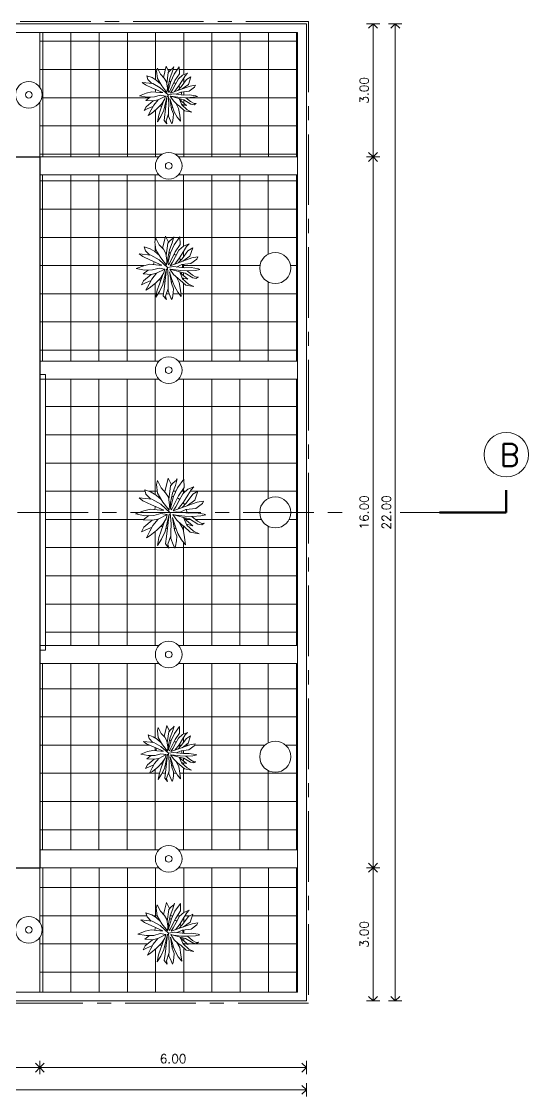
# Model space of a CAD drawing. Extents: x 1018 to 1366, y -109 to 186.
# Drawn here: x 1261.27 to 1272.69, y 58.13 to 82.33 of the extents above; entities that cross this region are included whole.
import ezdxf

# ---------------------------------------------------------------- set-up
doc = ezdxf.new("R2010")
doc.units = 0
doc.header["$LTSCALE"] = 0.5
doc.linetypes.add('CENTER', pattern=[50.8, 31.75, -6.35, 6.35, -6.35])
doc.layers.get('0').update_dxf_attribs({"linetype": 'CONTINUOUS'})
doc.layers.get('Defpoints').update_dxf_attribs({"linetype": 'CONTINUOUS'})
for name, color, linetype, lineweight in [('Acotaciones', 9, 'CONTINUOUS', 9), ('Detalles .05', 243, 'CONTINUOUS', 5), ('Detalles 01', 8, 'CONTINUOUS', 9), ('Muros vista', 253, 'CONTINUOUS', 25), ('Punta 01', 6, 'CONTINUOUS', 9), ('Punta 02', 11, 'CONTINUOUS', 20), ('Punta 05', 52, 'CONTINUOUS', 50), ('Tratamiento pisos', 251, 'CONTINUOUS', 9)]:
    doc.layers.add(name, color=color, linetype=linetype, lineweight=lineweight)
doc.styles.add('Texto 2 mm', font='simplex.shx', dxfattribs={"height": 0.2})
doc.styles.add('Texto 5 mm', font='simplex.shx', dxfattribs={"height": 0.5})
doc.dimstyles.new('Primera línea', dxfattribs={"dimscale": 0, "dimtxt": 0.2, "dimasz": 0.2, "dimexe": 0.15, "dimexo": 0, "dimgap": 0.1, "dimtad": 1, "dimzin": 4, "dimdsep": 46, "dimtxsty": 'Texto 2 mm', "dimblk": 'OPEN90', "dimcen": 2.5, "dimclrd": 256, "dimclre": 256, "dimclrt": 256, "dimadec": 0, "dimazin": 0, "dimtfac": 1, "dimtmove": 2, "dimatfit": 3, "dimldrblk": 'OPEN90', "dimfxl": 1, "dimtolj": 1, "dimtzin": 0, "dimlwd": -1, "dimlwe": -1, "dimarcsym": 0})
doc.dimstyles.new('Segunda línea', dxfattribs={"dimscale": 0, "dimtxt": 0.2, "dimasz": 0.2, "dimexe": 0.15, "dimexo": 0.5, "dimgap": 0.1, "dimtad": 1, "dimzin": 4, "dimdsep": 46, "dimtxsty": 'Texto 2 mm', "dimblk": 'OPEN90', "dimcen": 2.5, "dimclrd": 256, "dimclre": 256, "dimclrt": 256, "dimadec": 0, "dimazin": 0, "dimtfac": 1, "dimtmove": 2, "dimatfit": 3, "dimldrblk": 'OPEN90', "dimfxl": 1, "dimtolj": 1, "dimtzin": 0, "dimlwd": -1, "dimlwe": -1, "dimarcsym": 0})
pattern_1 = [(0, (203.84, -48.925), (1e-16, 0.635), []), (90, (203.84, -48.925), (-0.635, 2e-16), [])]
pattern_2 = [(0, (0, 0), (0, 0.635), []), (90, (0, 0), (-0.635, 4e-17), [])]

# ---------------------------------------------------------------- blocks, each defined once
blk = doc.blocks.new('Planta 1')
for p, q in [((-0.039, 0.64), (-0.099, 0.388)), ((0.024, 0.515), (-0.039, 0.64)), ((0.132, 0.627), (0.097, 0.506)), ((0.113, 0.595), (0.132, 0.627)), ((0.137, 0.461), (0.254, 0.622)), ((0.254, 0.622), (0.257, 0.466)), ((-0.35, 0.384), (-0.47, 0.424)), ((-0.47, 0.424), (-0.446, 0.342)), ((-0.233, 0.595), (-0.254, 0.525)), ((-0.254, 0.525), (-0.236, 0.364)), ((-0.166, 0.461), (-0.233, 0.595)), ((-0.084, 0.372), (-0.166, 0.461)), ((-0.027, 0.244), (0.009, 0.498)), ((0.009, 0.498), (0.057, 0.553)), ((0.097, 0.506), (0.041, 0.362)), ((0.057, 0.553), (0.113, 0.595)), ((0.063, 0.299), (0.137, 0.461)), ((0.257, 0.466), (0.156, 0.317)), ((0.326, 0.436), (0.233, 0.354)), ((0.438, 0.481), (0.326, 0.436)), ((0.326, 0.329), (0.387, 0.426)), ((0.387, 0.426), (0.438, 0.481)), ((0.512, 0.401), (0.416, 0.342)), ((0.456, 0.232), (0.512, 0.401)), ((-0.337, 0.252), (-0.574, 0.277)), ((-0.574, 0.277), (-0.502, 0.222)), ((-0.502, 0.222), (-0.345, 0.15)), ((-0.446, 0.342), (-0.358, 0.254)), ((-0.259, 0.329), (-0.35, 0.384)), ((-0.172, 0.158), (-0.337, 0.252)), ((-0.164, 0.246), (-0.259, 0.329)), ((-0.236, 0.364), (-0.134, 0.198)), ((-0.033, 0.287), (-0.084, 0.372)), ((-0.012, 0.145), (-0.033, 0.287)), ((0.041, 0.362), (0.004, 0.193)), ((0.004, 0.087), (0.063, 0.299)), ((0.156, 0.317), (0.026, 0.055)), ((0.164, 0.225), (0.102, 0.113)), ((0.233, 0.354), (0.164, 0.225)), ((0.246, 0.198), (0.326, 0.329)), ((0.416, 0.342), (0.297, 0.18)), ((0.315, 0.131), (0.456, 0.232)), ((0.616, 0.217), (0.496, 0.195)), ((0.597, 0.173), (0.616, 0.217)), ((-0.483, 0.039), (-0.637, -0.021)), ((-0.361, 0.068), (-0.483, 0.039)), ((-0.177, 0.051), (-0.361, 0.068)), ((-0.345, 0.15), (-0.116, 0.05)), ((-0.116, 0.05), (-0.177, 0.051)), ((0.002, 0.002), (-0.172, 0.158)), ((-0.134, 0.198), (-0.021, 0.051)), ((-0.021, 0.051), (-0.012, 0.145)), ((0.002, 0.002), (0.121, 0.019)), ((0.017, -0.2), (0.002, 0.002)), ((0.004, 0.193), (0.004, 0.087)), ((0.026, 0.055), (0.004, 0.087)), ((0.102, 0.113), (0.058, 0.039)), ((0.257, 0.111), (0.058, 0.039)), ((0.121, 0.019), (0.347, -0.006)), ((0.149, 0.072), (0.246, 0.198)), ((0.182, 0.012), (0.291, 0.061)), ((0.297, 0.18), (0.22, 0.096)), ((0.496, 0.195), (0.257, 0.111)), ((0.291, 0.061), (0.475, 0.081)), ((0.475, 0.081), (0.597, 0.173)), ((-0.637, -0.021), (-0.464, -0.053)), ((-0.394, -0.051), (-0.496, -0.128)), ((-0.496, -0.128), (-0.331, -0.138)), ((-0.331, -0.138), (-0.486, -0.267)), ((-0.464, -0.053), (-0.302, -0.048)), ((-0.331, -0.138), (-0.22, -0.115)), ((-0.22, -0.115), (-0.318, -0.232)), ((-0.302, -0.048), (-0.172, -0.011)), ((-0.053, -0.03), (-0.22, -0.115)), ((-0.172, -0.011), (-0.053, -0.03)), ((-0.097, -0.141), (-0.164, -0.334)), ((-0.142, -0.212), (-0.076, -0.108)), ((-0.092, -0.346), (-0.019, -0.022)), ((-0.076, -0.108), (-0.053, -0.03)), ((-0.068, -0.438), (-0.019, -0.022)), ((0.043, -0.084), (0.081, -0.319)), ((0.084, -0.22), (0.043, -0.084)), ((0.051, -0.031), (0.249, -0.086)), ((0.124, -0.138), (0.051, -0.031)), ((0.27, -0.061), (0.062, -0.034)), ((0.209, -0.215), (0.124, -0.138)), ((0.174, -0.184), (0.238, -0.304)), ((0.249, -0.086), (0.307, -0.227)), ((0.358, -0.113), (0.249, -0.086)), ((0.257, -0.103), (0.416, -0.237)), ((0.414, -0.066), (0.27, -0.061)), ((0.347, -0.006), (0.48, -0.001)), ((0.512, -0.207), (0.358, -0.113)), ((0.401, -0.065), (0.507, -0.153)), ((0.566, -0.056), (0.414, -0.066)), ((0.48, -0.001), (0.627, -0.023)), ((0.507, -0.153), (0.584, -0.195)), ((0.659, -0.036), (0.566, -0.056)), ((0.584, -0.195), (0.629, -0.192)), ((0.629, -0.192), (0.584, -0.222)), ((0.627, -0.023), (0.659, -0.036)), ((-0.486, -0.267), (-0.528, -0.349)), ((-0.528, -0.349), (-0.462, -0.317)), ((-0.462, -0.317), (-0.334, -0.262)), ((-0.374, -0.336), (-0.438, -0.461)), ((-0.318, -0.232), (-0.374, -0.336)), ((-0.369, -0.416), (-0.246, -0.317)), ((-0.246, -0.317), (-0.142, -0.212)), ((-0.164, -0.334), (-0.206, -0.458)), ((-0.161, -0.483), (-0.092, -0.346)), ((0.012, -0.475), (0.015, -0.354)), ((0.015, -0.354), (0.017, -0.2)), ((0.081, -0.319), (0.121, -0.428)), ((0.11, -0.294), (0.084, -0.22)), ((0.14, -0.379), (0.11, -0.294)), ((0.209, -0.5), (0.14, -0.379)), ((0.259, -0.254), (0.209, -0.215)), ((0.238, -0.304), (0.265, -0.456)), ((0.371, -0.356), (0.259, -0.254)), ((0.416, -0.237), (0.299, -0.208)), ((0.307, -0.227), (0.43, -0.336)), ((0.536, -0.386), (0.371, -0.356)), ((0.43, -0.336), (0.536, -0.386)), ((0.584, -0.222), (0.512, -0.207)), ((-0.438, -0.461), (-0.369, -0.416)), ((-0.206, -0.458), (-0.233, -0.6)), ((-0.233, -0.6), (-0.161, -0.483)), ((-0.086, -0.572), (-0.068, -0.438)), ((-0.023, -0.649), (-0.086, -0.572)), ((0.013, -0.425), (-0.041, -0.58)), ((-0.041, -0.58), (-0.023, -0.649)), ((0.057, -0.582), (0.012, -0.475)), ((0.084, -0.649), (0.057, -0.582)), ((0.116, -0.515), (0.1, -0.617)), ((0.121, -0.428), (0.116, -0.515)), ((0.281, -0.59), (0.209, -0.5)), ((0.265, -0.456), (0.281, -0.59)), ((0.1, -0.617), (0.084, -0.649))]:
    blk.add_line(p, q)
at = {"layer": 'Detalles .05'}
for start, end in [(125.0386, 125.0807), (79.6774, 86.207), (55.7777, 65.1238), (157.2574, 168.4231), (29.6412, 39.1255), (359.4429, 11.7162), (335.4998, 341.0401), (233.5733, 240.8096), (253.2847, 258.683), (283.2227, 289.1148), (309.5647, 313.1025)]:
    blk.add_arc((0.008, 0.001), 0.3, start, end, dxfattribs=at)
blk = doc.blocks.new('_Open90')
at = {"color": 0, "linetype": 'ByBlock', "lineweight": -2}
for p, q in [((0, 0), (-1, 0)), ((-0.5, 0.5), (0, 0)), ((0, 0), (-0.5, -0.5))]:
    blk.add_line(p, q, dxfattribs=at)
blk = doc.blocks.new('*D74')
at = {"layer": 'Acotaciones', "transparency": 16777216}
for p, q in [((1225.686, 58.93), (1225.686, 58.63)), ((1261.686, 58.93), (1261.686, 58.63)), ((1225.886, 58.78), (1261.486, 58.78))]:
    blk.add_line(p, q, dxfattribs=at)
at = {"layer": 'Defpoints', "color": 0, "transparency": 16777216}
for p in [(1225.686, 58.93), (1261.686, 58.93), (1261.686, 58.78)]:
    blk.add_point(p, dxfattribs=at)
at = {"layer": 'Acotaciones', "transparency": 16777216, "xscale": 0.2, "yscale": 0.2, "zscale": 0.2, "rotation": 180}
blk.add_blockref('_Open90', (1225.686, 58.78), dxfattribs=at)
at = {"layer": 'Acotaciones', "transparency": 16777216, "xscale": 0.2, "yscale": 0.2, "zscale": 0.2}
blk.add_blockref('_Open90', (1261.686, 58.78), dxfattribs=at)
at = {"layer": 'Acotaciones', "transparency": 16777216, "insert": (1243.686, 58.98), "char_height": 0.2, "attachment_point": 5, "style": 'Texto 2 mm'}
blk.add_mtext('\\A1;36.00', dxfattribs=at)
blk = doc.blocks.new('*D75')
at = {"layer": 'Acotaciones', "transparency": 16777216}
for p, q in [((1261.686, 58.93), (1261.686, 58.63)), ((1267.686, 58.93), (1267.686, 58.63)), ((1261.886, 58.78), (1267.486, 58.78))]:
    blk.add_line(p, q, dxfattribs=at)
at = {"layer": 'Defpoints', "color": 0, "transparency": 16777216}
for p in [(1261.686, 58.93), (1267.686, 58.93), (1267.686, 58.78)]:
    blk.add_point(p, dxfattribs=at)
at = {"layer": 'Acotaciones', "transparency": 16777216, "xscale": 0.2, "yscale": 0.2, "zscale": 0.2, "rotation": 180}
blk.add_blockref('_Open90', (1261.686, 58.78), dxfattribs=at)
at = {"layer": 'Acotaciones', "transparency": 16777216, "xscale": 0.2, "yscale": 0.2, "zscale": 0.2}
blk.add_blockref('_Open90', (1267.686, 58.78), dxfattribs=at)
at = {"layer": 'Acotaciones', "transparency": 16777216, "insert": (1264.686, 58.98), "char_height": 0.2, "attachment_point": 5, "style": 'Texto 2 mm'}
blk.add_mtext('\\A1;6.00', dxfattribs=at)
blk = doc.blocks.new('*D76')
at = {"layer": 'Acotaciones', "transparency": 16777216}
for p, q in [((1269.036, 63.28), (1269.336, 63.28)), ((1269.186, 60.48), (1269.186, 63.08)), ((1269.036, 60.28), (1269.336, 60.28))]:
    blk.add_line(p, q, dxfattribs=at)
at = {"layer": 'Defpoints', "color": 0, "transparency": 16777216}
for p in [(1269.036, 63.28), (1269.186, 63.28), (1269.036, 60.28)]:
    blk.add_point(p, dxfattribs=at)
at = {"layer": 'Acotaciones', "transparency": 16777216, "xscale": 0.2, "yscale": 0.2, "zscale": 0.2}
for p, rotation in [((1269.186, 63.28), 90), ((1269.186, 60.28), 270)]:
    blk.add_blockref('_Open90', p, dxfattribs=dict(at, rotation=rotation))
at = {"layer": 'Acotaciones', "transparency": 16777216, "insert": (1268.986, 61.78), "char_height": 0.2, "attachment_point": 5, "rotation": 90, "style": 'Texto 2 mm'}
blk.add_mtext('\\A1;3.00', dxfattribs=at)
blk = doc.blocks.new('*D77')
at = {"layer": 'Acotaciones', "transparency": 16777216}
for p, q in [((1269.036, 79.28), (1269.336, 79.28)), ((1269.186, 63.48), (1269.186, 79.08)), ((1269.036, 63.28), (1269.336, 63.28))]:
    blk.add_line(p, q, dxfattribs=at)
at = {"layer": 'Defpoints', "color": 0, "transparency": 16777216}
for p in [(1269.036, 79.28), (1269.186, 79.28), (1269.036, 63.28)]:
    blk.add_point(p, dxfattribs=at)
at = {"layer": 'Acotaciones', "transparency": 16777216, "xscale": 0.2, "yscale": 0.2, "zscale": 0.2}
for p, rotation in [((1269.186, 79.28), 90), ((1269.186, 63.28), 270)]:
    blk.add_blockref('_Open90', p, dxfattribs=dict(at, rotation=rotation))
at = {"layer": 'Acotaciones', "transparency": 16777216, "insert": (1268.986, 71.28), "char_height": 0.2, "attachment_point": 5, "rotation": 90, "style": 'Texto 2 mm'}
blk.add_mtext('\\A1;16.00', dxfattribs=at)
blk = doc.blocks.new('*D78')
at = {"layer": 'Acotaciones', "transparency": 16777216}
for p, q in [((1269.036, 82.28), (1269.336, 82.28)), ((1269.186, 79.48), (1269.186, 82.08)), ((1269.036, 79.28), (1269.336, 79.28))]:
    blk.add_line(p, q, dxfattribs=at)
at = {"layer": 'Defpoints', "color": 0, "transparency": 16777216}
for p in [(1269.036, 82.28), (1269.186, 82.28), (1269.036, 79.28)]:
    blk.add_point(p, dxfattribs=at)
at = {"layer": 'Acotaciones', "transparency": 16777216, "xscale": 0.2, "yscale": 0.2, "zscale": 0.2}
for p, rotation in [((1269.186, 82.28), 90), ((1269.186, 79.28), 270)]:
    blk.add_blockref('_Open90', p, dxfattribs=dict(at, rotation=rotation))
at = {"layer": 'Acotaciones', "transparency": 16777216, "insert": (1268.986, 80.78), "char_height": 0.2, "attachment_point": 5, "rotation": 90, "style": 'Texto 2 mm'}
blk.add_mtext('\\A1;3.00', dxfattribs=at)
blk = doc.blocks.new('*D79')
at = {"layer": 'Acotaciones', "transparency": 16777216}
for p, q in [((1269.536, 82.28), (1269.836, 82.28)), ((1269.686, 60.48), (1269.686, 82.08)), ((1269.536, 60.28), (1269.836, 60.28))]:
    blk.add_line(p, q, dxfattribs=at)
at = {"layer": 'Defpoints', "color": 0, "transparency": 16777216}
for p in [(1269.036, 82.28), (1269.686, 82.28), (1269.036, 60.28)]:
    blk.add_point(p, dxfattribs=at)
at = {"layer": 'Acotaciones', "transparency": 16777216, "xscale": 0.2, "yscale": 0.2, "zscale": 0.2}
for p, rotation in [((1269.686, 82.28), 90), ((1269.686, 60.28), 270)]:
    blk.add_blockref('_Open90', p, dxfattribs=dict(at, rotation=rotation))
at = {"layer": 'Acotaciones', "transparency": 16777216, "insert": (1269.486, 71.28), "char_height": 0.2, "attachment_point": 5, "rotation": 90, "style": 'Texto 2 mm'}
blk.add_mtext('\\A1;22.00', dxfattribs=at)
blk = doc.blocks.new('*D80')
at = {"layer": 'Acotaciones', "transparency": 16777216}
for p, q in [((1225.686, 58.43), (1225.686, 58.13)), ((1267.686, 58.43), (1267.686, 58.13)), ((1225.886, 58.28), (1267.486, 58.28))]:
    blk.add_line(p, q, dxfattribs=at)
at = {"layer": 'Defpoints', "color": 0, "transparency": 16777216}
for p in [(1225.686, 58.93), (1267.686, 58.93), (1267.686, 58.28)]:
    blk.add_point(p, dxfattribs=at)
at = {"layer": 'Acotaciones', "transparency": 16777216, "xscale": 0.2, "yscale": 0.2, "zscale": 0.2, "rotation": 180}
blk.add_blockref('_Open90', (1225.686, 58.28), dxfattribs=at)
at = {"layer": 'Acotaciones', "transparency": 16777216, "xscale": 0.2, "yscale": 0.2, "zscale": 0.2}
blk.add_blockref('_Open90', (1267.686, 58.28), dxfattribs=at)
at = {"layer": 'Acotaciones', "transparency": 16777216, "insert": (1246.686, 58.48), "char_height": 0.2, "attachment_point": 5, "style": 'Texto 2 mm'}
blk.add_mtext('\\A1;42.00', dxfattribs=at)

msp = doc.modelspace()

# ---------------------------------------------------------------- hatches: boundary and pattern name
at = {"layer": 'Tratamiento pisos'}
h = msp.add_hatch(dxfattribs=at)
h.set_pattern_fill('NET,_O', color=256, scale=0.2)
h.set_pattern_definition(pattern_1)
h.paths.add_polyline_path([(1261.686, 82.08), (1261.686, 80.846, -0.147477), (1261.736, 80.68, -0.147477), (1261.686, 80.514), (1261.686, 79.28), (1264.362, 79.28, -0.447214), (1264.809, 79.28), (1267.486, 79.28), (1267.486, 82.08)])
h.paths.add_polyline_path([(1263.991, 80.96), (1264.209, 80.937), (1264.12, 81.025), (1264.096, 81.107), (1264.217, 81.067), (1264.308, 81.012), (1264.404, 80.929, -0.000184), (1264.404, 80.929), (1264.332, 81.047), (1264.313, 81.21), (1264.335, 81.28), (1264.402, 81.145), (1264.47, 81.071), (1264.531, 81.325), (1264.589, 81.208), (1264.683, 81.28), (1264.702, 81.313), (1264.667, 81.19), (1264.611, 81.045), (1264.597, 80.983, -0.028046), (1264.631, 80.979), (1264.708, 81.145), (1264.826, 81.308), (1264.828, 81.15), (1264.726, 81), (1264.705, 80.956, -0.040803), (1264.748, 80.932), (1264.804, 81.037), (1264.898, 81.12), (1265.011, 81.165), (1264.96, 81.11), (1264.898, 81.012), (1264.813, 80.871, -0.040531), (1264.84, 80.831), (1264.869, 80.862), (1264.989, 81.025), (1265.086, 81.085), (1265.03, 80.915), (1264.887, 80.813), (1265.07, 80.877), (1265.19, 80.899), (1265.172, 80.854), (1265.048, 80.762), (1264.874, 80.743, -0.053604), (1264.88, 80.679), (1264.92, 80.674), (1265.054, 80.679), (1265.201, 80.657), (1265.233, 80.644), (1265.14, 80.624), (1264.975, 80.613), (1265.08, 80.526), (1265.158, 80.484), (1265.204, 80.486), (1265.158, 80.456), (1265.086, 80.471), (1264.93, 80.566), (1264.863, 80.583, -0.024179), (1264.853, 80.556), (1264.989, 80.441), (1264.871, 80.471), (1264.879, 80.451), (1265.003, 80.341), (1265.11, 80.291), (1264.944, 80.321), (1264.831, 80.424), (1264.784, 80.461, -0.015438), (1264.77, 80.448), (1264.81, 80.374), (1264.836, 80.221), (1264.852, 80.086), (1264.78, 80.176), (1264.71, 80.299), (1264.681, 80.384), (1264.677, 80.396, -0.025715), (1264.647, 80.387), (1264.651, 80.359), (1264.692, 80.249), (1264.686, 80.161), (1264.67, 80.058), (1264.654, 80.026), (1264.627, 80.093), (1264.572, 80.223), (1264.528, 80.096), (1264.547, 80.026), (1264.482, 80.103), (1264.501, 80.239), (1264.518, 80.385, -0.023559), (1264.491, 80.392), (1264.477, 80.331), (1264.407, 80.193), (1264.335, 80.076), (1264.362, 80.219), (1264.404, 80.344), (1264.43, 80.417, -0.031585), (1264.398, 80.438), (1264.321, 80.361), (1264.198, 80.261), (1264.128, 80.216), (1264.193, 80.341), (1264.233, 80.416), (1264.104, 80.361), (1264.037, 80.329), (1264.08, 80.411), (1264.236, 80.541), (1264.069, 80.551), (1264.173, 80.629), (1264.101, 80.627), (1263.927, 80.659), (1264.083, 80.719), (1264.206, 80.749), (1264.281, 80.742, -0.048758), (1264.299, 80.798), (1264.222, 80.832), (1264.064, 80.904)], flags=16)
h = msp.add_hatch(dxfattribs=at)
h.set_pattern_fill('NET,_O', color=256, scale=0.2)
h.set_pattern_definition(pattern_2)
h.paths.add_polyline_path([(1261.686, 78.88), (1261.686, 74.68), (1264.362, 74.68, -0.447214), (1264.809, 74.68), (1267.486, 74.68), (1267.486, 78.88), (1264.809, 78.88, -0.447214), (1264.362, 78.88)])
h.paths.add_polyline_path([(1264.038, 77.26), (1264.171, 77.216), (1264.272, 77.155), (1264.377, 77.064, -0.000184), (1264.377, 77.064), (1264.298, 77.194), (1264.277, 77.373), (1264.301, 77.45), (1264.375, 77.301), (1264.45, 77.22), (1264.516, 77.5), (1264.585, 77.361), (1264.623, 77.403), (1264.685, 77.45), (1264.705, 77.486), (1264.667, 77.351), (1264.605, 77.191), (1264.59, 77.123, -0.028499), (1264.628, 77.119), (1264.629, 77.122), (1264.711, 77.301), (1264.841, 77.48), (1264.844, 77.307), (1264.732, 77.142), (1264.708, 77.093, -0.040803), (1264.755, 77.067), (1264.817, 77.183), (1264.921, 77.274), (1265.045, 77.323), (1264.988, 77.263), (1264.921, 77.155), (1264.832, 77.009), (1264.826, 77.001, -0.041407), (1264.857, 76.956), (1264.888, 76.99), (1265.021, 77.169), (1265.127, 77.235), (1265.065, 77.048), (1264.909, 76.936), (1265.11, 77.007), (1265.242, 77.031), (1265.222, 76.982), (1265.086, 76.88), (1264.894, 76.859, -0.053604), (1264.901, 76.788), (1264.944, 76.784), (1265.092, 76.789), (1265.254, 76.764), (1265.29, 76.75), (1265.186, 76.728), (1265.018, 76.717), (1265.003, 76.718), (1265.121, 76.621), (1265.207, 76.574), (1265.257, 76.577), (1265.207, 76.544), (1265.127, 76.56), (1264.956, 76.665), (1264.883, 76.683, -0.024179), (1264.871, 76.654), (1265.021, 76.527), (1264.891, 76.56), (1264.9, 76.538), (1265.036, 76.417), (1265.154, 76.362), (1264.971, 76.395), (1264.847, 76.508), (1264.795, 76.549, -0.015438), (1264.78, 76.535), (1264.823, 76.453), (1264.853, 76.285), (1264.87, 76.136), (1264.791, 76.235), (1264.714, 76.37), (1264.682, 76.464), (1264.677, 76.477, -0.025715), (1264.644, 76.468), (1264.649, 76.437), (1264.693, 76.315), (1264.688, 76.219), (1264.67, 76.106), (1264.652, 76.07), (1264.623, 76.145), (1264.572, 76.263), (1264.574, 76.319), (1264.513, 76.147), (1264.534, 76.07), (1264.463, 76.156), (1264.484, 76.304), (1264.503, 76.465, -0.023559), (1264.472, 76.473), (1264.457, 76.406), (1264.381, 76.255), (1264.301, 76.125), (1264.331, 76.282), (1264.378, 76.42), (1264.406, 76.501, -0.031585), (1264.37, 76.524), (1264.286, 76.439), (1264.15, 76.329), (1264.074, 76.28), (1264.145, 76.417), (1264.189, 76.5), (1264.047, 76.439), (1263.973, 76.403), (1264.021, 76.494), (1264.192, 76.638), (1264.009, 76.649), (1264.123, 76.734), (1264.044, 76.731), (1263.853, 76.767), (1264.024, 76.833), (1264.159, 76.866), (1264.242, 76.858, -0.048758), (1264.261, 76.92), (1264.177, 76.957), (1264.003, 77.037), (1263.923, 77.097), (1264.162, 77.072), (1264.065, 77.169)], flags=16)
h.paths.add_polyline_path([(1267.336, 76.78, -1), (1266.636, 76.78, -1)], flags=16)
h = msp.add_hatch(dxfattribs=at)
h.set_pattern_fill('NET,_O', color=256, scale=0.2)
h.set_pattern_definition(pattern_2)
h.paths.add_polyline_path([(1264.929, 72.028), (1264.932, 71.837), (1264.809, 71.655), (1264.782, 71.602, -0.040803), (1264.834, 71.573), (1264.903, 71.701), (1265.016, 71.8), (1265.153, 71.855), (1265.091, 71.788), (1265.016, 71.67), (1264.919, 71.51), (1264.912, 71.501, -0.041407), (1264.947, 71.451), (1264.981, 71.489), (1265.127, 71.685), (1265.244, 71.758), (1265.176, 71.552), (1265.003, 71.429), (1265.224, 71.507), (1265.37, 71.534), (1265.348, 71.479), (1265.198, 71.367), (1264.987, 71.344, -0.044317), (1264.994, 71.28), (1266.636, 71.28, -1), (1267.336, 71.28), (1267.486, 71.28), (1267.486, 74.28), (1264.809, 74.28, -0.447214), (1264.362, 74.28), (1261.811, 74.28), (1261.811, 71.28), (1263.937, 71.28), (1264.03, 71.316), (1264.179, 71.352), (1264.27, 71.344, -0.048758), (1264.291, 71.412), (1264.199, 71.452), (1264.007, 71.54), (1263.919, 71.607), (1264.182, 71.579), (1264.075, 71.685), (1264.046, 71.785), (1264.192, 71.737), (1264.302, 71.67), (1264.418, 71.57, -0.000184), (1264.418, 71.57), (1264.332, 71.713), (1264.309, 71.91), (1264.335, 71.994), (1264.416, 71.831), (1264.499, 71.741), (1264.572, 72.049), (1264.648, 71.896), (1264.689, 71.943), (1264.757, 71.994), (1264.779, 72.034), (1264.737, 71.885), (1264.669, 71.71), (1264.653, 71.635, -0.028499), (1264.694, 71.63), (1264.695, 71.634), (1264.786, 71.831)])
h.paths.add_polyline_path([(1263.975, 70.843), (1264.026, 70.943), (1264.215, 71.101), (1264.014, 71.113), (1264.139, 71.206), (1264.052, 71.204), (1263.842, 71.243), (1263.937, 71.28), (1261.811, 71.28), (1261.811, 68.28), (1264.362, 68.28, -0.447214), (1264.809, 68.28), (1267.486, 68.28), (1267.486, 71.28), (1267.336, 71.28, -1), (1266.636, 71.28), (1264.994, 71.28, -0.009265), (1264.994, 71.267), (1265.042, 71.261), (1265.205, 71.267), (1265.383, 71.24), (1265.422, 71.225), (1265.309, 71.201), (1265.124, 71.189), (1265.108, 71.189), (1265.237, 71.083), (1265.331, 71.031), (1265.386, 71.034), (1265.331, 70.998), (1265.244, 71.016), (1265.055, 71.131), (1264.975, 71.151, -0.024179), (1264.962, 71.118), (1265.127, 70.98), (1264.984, 71.015), (1264.994, 70.992), (1265.143, 70.858), (1265.273, 70.798), (1265.072, 70.834), (1264.935, 70.958), (1264.879, 71.003, -0.015438), (1264.862, 70.988), (1264.909, 70.898), (1264.942, 70.713), (1264.961, 70.549), (1264.874, 70.658), (1264.789, 70.807), (1264.754, 70.91), (1264.748, 70.924, -0.025715), (1264.712, 70.914), (1264.718, 70.88), (1264.767, 70.746), (1264.76, 70.64), (1264.741, 70.516), (1264.721, 70.477), (1264.689, 70.558), (1264.633, 70.689), (1264.635, 70.75), (1264.569, 70.562), (1264.591, 70.477), (1264.513, 70.571), (1264.536, 70.734), (1264.557, 70.911, -0.023559), (1264.523, 70.92), (1264.507, 70.846), (1264.423, 70.68), (1264.335, 70.537), (1264.367, 70.71), (1264.419, 70.861), (1264.45, 70.951, -0.031585), (1264.411, 70.976), (1264.319, 70.883), (1264.169, 70.761), (1264.085, 70.707), (1264.163, 70.858), (1264.211, 70.949), (1264.056, 70.883)])
h = msp.add_hatch(dxfattribs=at)
h.set_pattern_fill('NET,_O', color=256, scale=0.2)
h.set_pattern_definition(pattern_2)
h.paths.add_polyline_path([(1261.686, 63.68), (1264.362, 63.68, -0.447214), (1264.809, 63.68), (1267.486, 63.68), (1267.486, 67.88), (1264.809, 67.88, -0.447214), (1264.362, 67.88), (1261.686, 67.88)])
h.paths.add_polyline_path([(1264.02, 66.125), (1264.23, 66.103), (1264.145, 66.188), (1264.121, 66.268), (1264.238, 66.229), (1264.326, 66.176), (1264.419, 66.096, -0.000184), (1264.419, 66.096), (1264.35, 66.21), (1264.332, 66.368), (1264.352, 66.436), (1264.417, 66.305), (1264.483, 66.233), (1264.542, 66.479), (1264.603, 66.357), (1264.635, 66.394), (1264.69, 66.436), (1264.708, 66.467), (1264.674, 66.348), (1264.62, 66.208), (1264.607, 66.148, -0.028499), (1264.64, 66.144), (1264.641, 66.147), (1264.713, 66.305), (1264.828, 66.462), (1264.83, 66.309), (1264.732, 66.164), (1264.711, 66.122, -0.040803), (1264.752, 66.098), (1264.807, 66.2), (1264.898, 66.28), (1265.007, 66.324), (1264.957, 66.271), (1264.898, 66.176), (1264.82, 66.048), (1264.814, 66.041, -0.041407), (1264.842, 66.001), (1264.869, 66.031), (1264.986, 66.188), (1265.079, 66.246), (1265.025, 66.082), (1264.887, 65.983), (1265.064, 66.045), (1265.181, 66.067), (1265.163, 66.024), (1265.043, 65.934), (1264.874, 65.916, -0.053604), (1264.88, 65.853), (1264.919, 65.849), (1265.048, 65.854), (1265.191, 65.832), (1265.222, 65.82), (1265.131, 65.801), (1264.983, 65.791), (1264.971, 65.791), (1265.074, 65.706), (1265.15, 65.665), (1265.194, 65.667), (1265.15, 65.638), (1265.079, 65.653), (1264.929, 65.745), (1264.864, 65.761, -0.024179), (1264.854, 65.735), (1264.986, 65.624), (1264.872, 65.652), (1264.88, 65.633), (1264.999, 65.527), (1265.103, 65.478), (1264.942, 65.507), (1264.833, 65.607), (1264.787, 65.642, -0.015438), (1264.774, 65.63), (1264.812, 65.558), (1264.838, 65.41), (1264.854, 65.279), (1264.783, 65.367), (1264.716, 65.485), (1264.687, 65.568), (1264.683, 65.58, -0.025715), (1264.654, 65.571), (1264.659, 65.544), (1264.698, 65.437), (1264.693, 65.352), (1264.677, 65.253), (1264.661, 65.221), (1264.635, 65.287), (1264.591, 65.391), (1264.592, 65.44), (1264.539, 65.289), (1264.558, 65.221), (1264.495, 65.296), (1264.513, 65.427), (1264.53, 65.569, -0.023559), (1264.503, 65.576), (1264.49, 65.517), (1264.423, 65.384), (1264.352, 65.27), (1264.378, 65.408), (1264.42, 65.529), (1264.445, 65.601, -0.031585), (1264.414, 65.621), (1264.339, 65.546), (1264.22, 65.449), (1264.152, 65.406), (1264.215, 65.527), (1264.254, 65.599), (1264.129, 65.546), (1264.064, 65.515), (1264.106, 65.595), (1264.256, 65.721), (1264.095, 65.73), (1264.195, 65.805), (1264.127, 65.803), (1263.958, 65.834), (1264.108, 65.893), (1264.228, 65.922), (1264.301, 65.915, -0.048758), (1264.317, 65.969), (1264.243, 66.002), (1264.09, 66.072)], flags=16)
h.paths.add_polyline_path([(1267.336, 65.78, -1), (1266.636, 65.78, -1)], flags=16)
h = msp.add_hatch(dxfattribs=at)
h.set_pattern_fill('NET,_O', color=256, scale=0.2)
h.set_pattern_definition(pattern_1)
h.paths.add_polyline_path([(1261.686, 63.28), (1261.686, 62.046, -0.147477), (1261.736, 61.88, -0.147477), (1261.686, 61.714), (1261.686, 60.48), (1267.486, 60.48), (1267.486, 63.28), (1264.809, 63.28, -0.447214), (1264.362, 63.28)])
h.paths.add_polyline_path([(1264.075, 62.263), (1264.203, 62.22), (1264.3, 62.161), (1264.402, 62.073, -0.000184), (1264.402, 62.073), (1264.326, 62.199), (1264.306, 62.372), (1264.329, 62.447), (1264.4, 62.303), (1264.473, 62.224), (1264.537, 62.495), (1264.599, 62.37), (1264.7, 62.447), (1264.72, 62.481), (1264.683, 62.351), (1264.623, 62.196), (1264.609, 62.131, -0.028046), (1264.644, 62.126), (1264.726, 62.303), (1264.852, 62.476), (1264.854, 62.308), (1264.746, 62.148), (1264.723, 62.101, -0.040803), (1264.768, 62.076), (1264.829, 62.188), (1264.929, 62.276), (1265.049, 62.324), (1264.994, 62.265), (1264.929, 62.161), (1264.838, 62.012, -0.040531), (1264.867, 61.969), (1264.897, 62.001), (1265.026, 62.175), (1265.129, 62.239), (1265.069, 62.057), (1264.917, 61.949), (1265.112, 62.017), (1265.24, 62.041), (1265.22, 61.993), (1265.089, 61.895), (1264.903, 61.875, -0.053604), (1264.909, 61.806), (1264.952, 61.801), (1265.094, 61.807), (1265.251, 61.783), (1265.286, 61.77), (1265.186, 61.748), (1265.01, 61.737), (1265.123, 61.644), (1265.206, 61.599), (1265.254, 61.602), (1265.206, 61.57), (1265.129, 61.586), (1264.963, 61.687), (1264.892, 61.705, -0.024179), (1264.88, 61.676), (1265.026, 61.554), (1264.9, 61.585), (1264.909, 61.564), (1265.04, 61.447), (1265.154, 61.394), (1264.977, 61.426), (1264.857, 61.535), (1264.807, 61.574, -0.015438), (1264.792, 61.561), (1264.834, 61.482), (1264.863, 61.319), (1264.88, 61.175), (1264.803, 61.271), (1264.729, 61.402), (1264.697, 61.492), (1264.693, 61.505, -0.025715), (1264.661, 61.496), (1264.666, 61.466), (1264.709, 61.348), (1264.703, 61.255), (1264.686, 61.146), (1264.669, 61.111), (1264.64, 61.183), (1264.582, 61.321), (1264.534, 61.186), (1264.554, 61.111), (1264.486, 61.194), (1264.506, 61.338), (1264.524, 61.494, -0.023559), (1264.495, 61.501), (1264.48, 61.436), (1264.406, 61.29), (1264.329, 61.164), (1264.357, 61.316), (1264.403, 61.45), (1264.43, 61.528, -0.031585), (1264.396, 61.55), (1264.315, 61.468), (1264.183, 61.362), (1264.109, 61.314), (1264.177, 61.447), (1264.22, 61.527), (1264.083, 61.468), (1264.012, 61.434), (1264.058, 61.522), (1264.223, 61.66), (1264.046, 61.671), (1264.156, 61.753), (1264.08, 61.751), (1263.895, 61.785), (1264.06, 61.849), (1264.192, 61.881), (1264.272, 61.874, -0.048758), (1264.29, 61.934), (1264.209, 61.969), (1264.04, 62.047), (1263.963, 62.105), (1264.195, 62.081), (1264.1, 62.175)], flags=16)

# ---------------------------------------------------------------- linework, layer by layer
at = {"layer": 'Detalles 01', "linetype": 'CENTER', "ltscale": 0.1}
for p, q in [((1225.686, 82.33), (1267.736, 82.33)), ((1267.736, 82.33), (1267.736, 60.23)), ((1261.186, 71.28), (1268.707, 71.28)), ((1269.799, 71.28), (1270.686, 71.28)), ((1267.736, 60.23), (1225.686, 60.23))]:
    msp.add_line(p, q, dxfattribs=at)
at = {"layer": 'Detalles 01'}
for p, q in [((1261.811, 74.38), (1261.686, 74.38)), ((1261.811, 74.38), (1261.811, 68.18)), ((1261.811, 68.18), (1261.686, 68.18))]:
    msp.add_line(p, q, dxfattribs=at)
for centre, radius in [((1261.436, 80.68), 0.3), ((1261.436, 80.68), 0.075), ((1264.586, 79.08), 0.3), ((1264.586, 79.08), 0.075), ((1264.586, 74.48), 0.3), ((1264.586, 74.48), 0.075), ((1264.586, 68.08), 0.3), ((1264.586, 68.08), 0.075), ((1264.586, 63.48), 0.3), ((1264.586, 63.48), 0.075), ((1261.436, 61.88), 0.3), ((1261.436, 61.88), 0.075)]:
    msp.add_circle(centre, radius, dxfattribs=at)
at = {"layer": 'Muros vista'}
for p, q in [((1233.486, 79.28), (1261.686, 79.28)), ((1261.686, 79.28), (1261.686, 63.28)), ((1244.736, 63.28), (1261.686, 63.28))]:
    msp.add_line(p, q, dxfattribs=at)
at = {"layer": 'Punta 01'}
for p, q in [((1225.686, 82.28), (1267.686, 82.28)), ((1267.686, 82.28), (1267.686, 60.28)), ((1225.686, 82.08), (1267.486, 82.08)), ((1267.486, 82.08), (1267.486, 60.48)), ((1267.486, 60.48), (1225.686, 60.48)), ((1267.686, 60.28), (1225.686, 60.28))]:
    msp.add_line(p, q, dxfattribs=at)
for centre in [(1266.986, 76.78), (1266.986, 71.28), (1266.986, 65.78)]:
    msp.add_circle(centre, 0.35, dxfattribs=at)
at = {"layer": 'Punta 02'}
msp.add_circle((1272.186, 72.58), 0.5, dxfattribs=at)
at = {"layer": 'Punta 05'}
for p, q in [((1272.186, 71.28), (1272.186, 71.78)), ((1270.686, 71.28), (1272.186, 71.28))]:
    msp.add_line(p, q, dxfattribs=at)
at = {"layer": 'Tratamiento pisos'}
for p, q in [((1261.686, 82.08), (1261.686, 80.846)), ((1261.686, 80.514), (1261.686, 79.28)), ((1261.686, 79.28), (1264.362, 79.28)), ((1264.809, 79.28), (1267.486, 79.28)), ((1261.686, 78.88), (1264.362, 78.88)), ((1264.809, 78.88), (1267.486, 78.88)), ((1261.686, 74.68), (1264.362, 74.68)), ((1264.809, 74.68), (1267.486, 74.68)), ((1261.686, 74.28), (1264.362, 74.28)), ((1264.809, 74.28), (1267.486, 74.28)), ((1261.686, 68.28), (1264.362, 68.28)), ((1264.809, 68.28), (1267.486, 68.28)), ((1261.686, 67.88), (1264.362, 67.88)), ((1264.809, 67.88), (1267.486, 67.88)), ((1261.686, 63.68), (1264.362, 63.68)), ((1264.809, 63.68), (1267.486, 63.68)), ((1261.686, 63.28), (1264.362, 63.28)), ((1261.686, 63.28), (1261.686, 62.046)), ((1264.809, 63.28), (1267.486, 63.28)), ((1261.686, 61.714), (1261.686, 60.48))]:
    msp.add_line(p, q, dxfattribs=at)

# ---------------------------------------------------------------- block references
at = {"layer": 'Detalles .05'}
for p, xscale, yscale, zscale in [((1264.569, 80.68), 1.008, 1.008, 1.008), ((1264.559, 76.79), 1.1088, 1.1088, 1.1088), ((1264.619, 71.269), 1.21968, 1.21968, 1.21968), ((1264.58, 65.855), 0.9757440000000002, 0.9757440000000002, 0.9757440000000002), ((1264.579, 61.808), 1.0733184, 1.0733184, 1.0733184)]:
    msp.add_blockref('Planta 1', p, dxfattribs=dict(at, xscale=xscale, yscale=yscale, zscale=zscale))

# ---------------------------------------------------------------- texts
at = {"layer": 'Punta 05', "insert": (1272.038, 72.819), "char_height": 0.5, "width": 0.3999, "attachment_point": 1, "style": 'Texto 5 mm'}
msp.add_mtext('B', dxfattribs=at)

# ---------------------------------------------------------------- dimensions: what is measured, and where the dimension line sits
at = {"layer": 'Acotaciones'}
for base, p1, p2, dimstyle, picture, middle in [((1269.186, 82.28), (1269.036, 79.28), (1269.036, 82.28), 'Primera línea', '*D78', (1268.986, 80.78)), ((1269.686, 82.28), (1269.036, 60.28), (1269.036, 82.28), 'Segunda línea', '*D79', (1269.486, 71.28)), ((1269.186, 79.28), (1269.036, 63.28), (1269.036, 79.28), 'Primera línea', '*D77', (1268.986, 71.28)), ((1269.186, 63.28), (1269.036, 60.28), (1269.036, 63.28), 'Primera línea', '*D76', (1268.986, 61.78))]:
    dim = msp.add_linear_dim(base=base, p1=p1, p2=p2, angle=90, dimstyle=dimstyle, override={"dimscale": 1}, dxfattribs=at)
    dim.commit()
    dim.dimension.update_dxf_attribs({"geometry": picture, "text_midpoint": middle})
for base, p1, p2, dimstyle, picture, middle in [((1261.686, 58.78), (1225.686, 58.93), (1261.686, 58.93), 'Primera línea', '*D74', (1243.686, 58.98)), ((1267.686, 58.78), (1261.686, 58.93), (1267.686, 58.93), 'Primera línea', '*D75', (1264.686, 58.98)), ((1267.686, 58.28), (1225.686, 58.93), (1267.686, 58.93), 'Segunda línea', '*D80', (1246.686, 58.48))]:
    dim = msp.add_linear_dim(base=base, p1=p1, p2=p2, dimstyle=dimstyle, override={"dimscale": 1}, dxfattribs=at)
    dim.commit()
    dim.dimension.update_dxf_attribs({"geometry": picture, "text_midpoint": middle})

doc.saveas('drawing.dxf')
